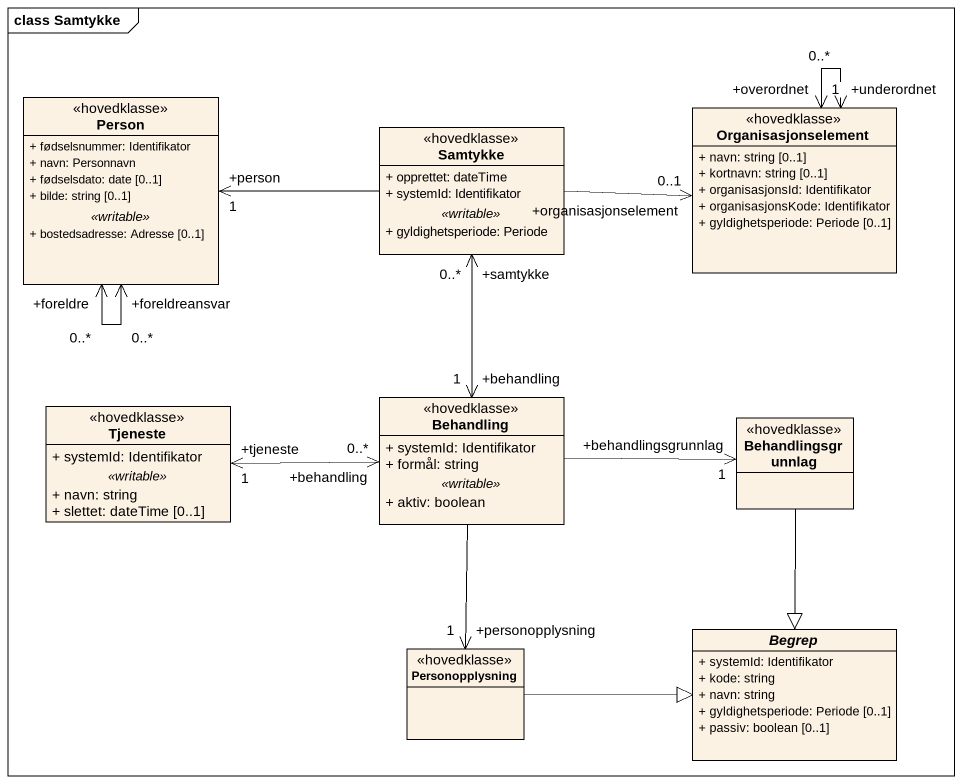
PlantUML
@startuml
mainframe class Samtykke
hide circle
hide empty members
skinparam classAttributeIconSize 0
class "Person" as Person_ <<hovedklasse>> {
  + fødselsnummer: Identifikator
  + navn: Personnavn
  + fødselsdato: date [0..1]
  + bilde: string [0..1]
  .. <<writable>> ..
  + bostedsadresse: Adresse [0..1]
}
class Samtykke <<hovedklasse>> {
  + opprettet: dateTime
  + systemId: Identifikator
  .. <<writable>> ..
  + gyldighetsperiode: Periode
}
class Organisasjonselement <<hovedklasse>> {
  + navn: string [0..1]
  + kortnavn: string [0..1]
  + organisasjonsId: Identifikator
  + organisasjonsKode: Identifikator
  + gyldighetsperiode: Periode [0..1]
}
class Tjeneste <<hovedklasse>> {
  + systemId: Identifikator
  .. <<writable>> ..
  + navn: string
  + slettet: dateTime [0..1]
}
class Behandling <<hovedklasse>> {
  + systemId: Identifikator
  + formål: string
  .. <<writable>> ..
  + aktiv: boolean
}
class Behandlingsgrunnlag <<hovedklasse>>
class Personopplysning <<hovedklasse>>
abstract class Begrep {
  + systemId: Identifikator
  + kode: string
  + navn: string
  + gyldighetsperiode: Periode [0..1]
  + passiv: boolean [0..1]
}
Person_ "+foreldre\n0..*" <--> "+foreldreansvar\n0..*" Person_
Samtykke -left-> "+person\n1" Person_
Samtykke -right-> "+organisasjonselement\n0..1" Organisasjonselement
Samtykke "+samtykke\n0..*" <--> "+behandling\n1" Behandling
Organisasjonselement "+underordnet\n0..*" <--> "+overordnet\n1" Organisasjonselement
Tjeneste "+tjeneste\n1" <-right-> "+behandling\n0..*" Behandling
Behandling -right-> "+behandlingsgrunnlag\n1" Behandlingsgrunnlag
Behandling --> "+personopplysning\n1" Personopplysning
Behandlingsgrunnlag --|> Begrep
Personopplysning -right-|> Begrep
@enduml
